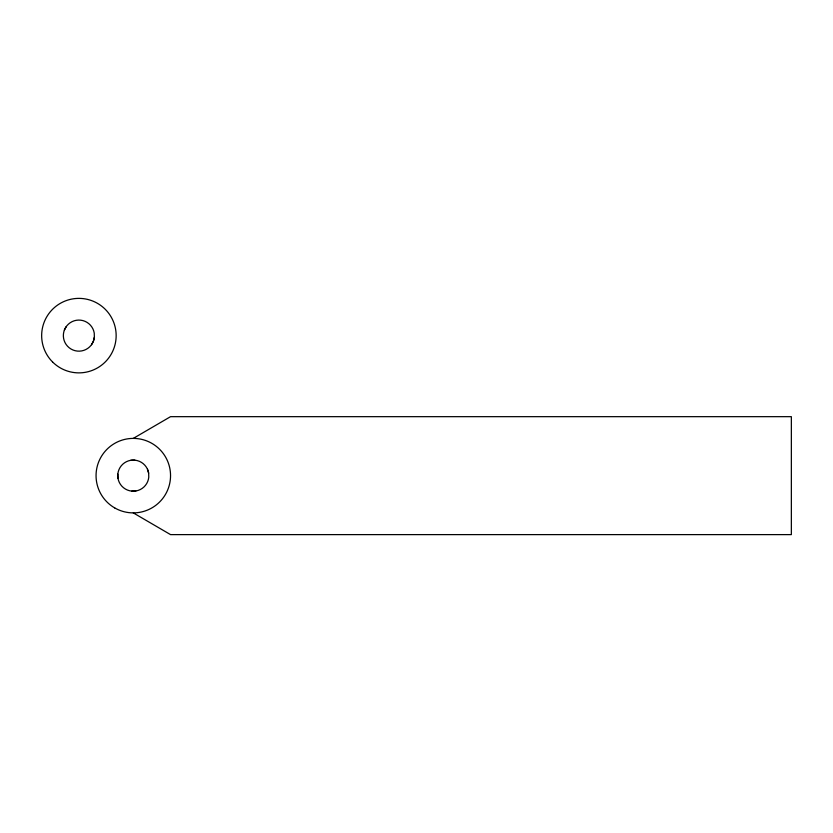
<?xml version="1.0" encoding="UTF-8"?>
<svg xmlns="http://www.w3.org/2000/svg" width="833" height="833" viewBox="0 0 833 833"><rect width="100%" height="100%" fill="white"/><g stroke="black" fill="none" stroke-linecap="round" stroke-linejoin="round"><path stroke-width="1.25" d="M94.368 337.157A15.546 15.546 0 0 1 70.972 348.996A15.546 15.546 0 0 1 70.128 322.788A15.546 15.546 0 0 1 94.244 333.106L94.368 337.157L93.442 341.114L91.526 344.685M64.349 330.139L66.265 326.557M133.301 438.397L170.546 416.667L791.35 416.667L791.35 534.619L170.546 534.619L133.301 512.899M130.781 460.305L134.842 460.18M131.77 491.116L135.821 490.991M147.472 469.239L148.649 473.123L148.774 477.184A15.546 15.546 0 0 1 125.377 489.023A15.546 15.546 0 0 1 124.533 462.804A15.546 15.546 0 0 1 148.649 473.123M117.828 474.112L117.963 478.173M114.683 507.901A37.246 37.246 0 0 0 170.546 475.643A37.246 37.246 0 0 0 114.683 443.385A37.246 37.246 0 0 0 114.683 507.901M52.562 361.959A37.246 37.246 0 0 0 114.881 345.268A37.246 37.246 0 0 0 69.254 299.651A37.246 37.246 0 0 0 52.562 361.959"/></g></svg>
